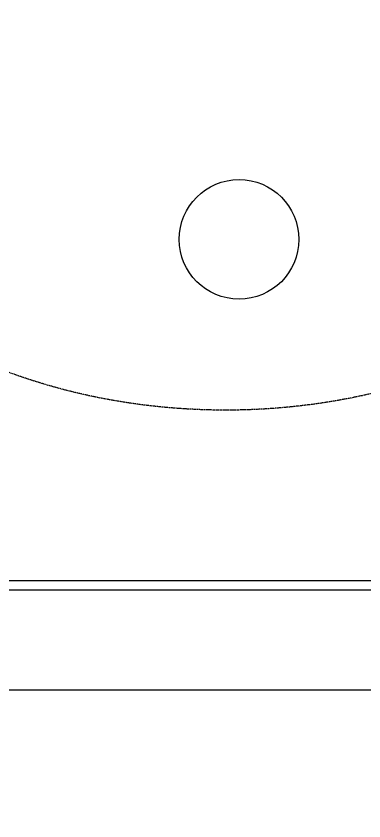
# Model space of a CAD drawing. Header units: inches. Extents: x 0 to 18221, y 0 to 6752.
# Drawn here: x 11380.3 to 11467.6, y 401.5 to 603.4 of the extents above; entities that cross this region are included whole.
import ezdxf

# ---------------------------------------------------------------- set-up
doc = ezdxf.new("R2010")
doc.units = ezdxf.units.IN
doc.header["$MEASUREMENT"] = 0
doc.linetypes.add('REMOTE_CONTROLBOX$0$DASHED', pattern=[0.2067, 0.1654, -0.0413])
for name, color, linetype, lineweight in [('REMOTE_CONTROLBOX$0$가시적인 것(ISO)', 3, 'Continuous', 5), ('REMOTE_CONTROLBOX$0$스케치 형상(ISO)', 3, 'Continuous', 5), ('REMOTE_CONTROLBOX$0$치수(ISO)', 2, 'Continuous', 5)]:
    doc.layers.add(name, color=color, linetype=linetype, lineweight=lineweight)
doc.styles.add('REMOTE_CONTROLBOX$0$치수 텍스트_PSTEK_POSCO', font='isocp.shx')
doc.dimstyles.new('REMOTE_CONTROLBOX$0$치수_PSTEK_POSCO', dxfattribs={"dimscale": 2, "dimtxt": 6, "dimasz": 2.5, "dimexe": 2, "dimexo": 2.5, "dimgap": 1, "dimtad": 1, "dimrnd": 1e-08, "dimdsep": 46, "dimtxsty": 'REMOTE_CONTROLBOX$0$치수 텍스트_PSTEK_POSCO', "dimcen": 0.09, "dimdle": 10, "dimclrd": 7, "dimclre": 7, "dimclrt": 2, "dimadec": 1, "dimazin": 2, "dimtfac": 1, "dimtmove": 0, "dimatfit": 3, "dimfxl": 1, "dimtolj": 1, "dimlwd": -1, "dimlwe": -1, "dimarcsym": 0})

# ---------------------------------------------------------------- blocks, each defined once
blk = doc.blocks.new('*D184')
at = {"layer": 'DEFPOINTS', "color": 0, "transparency": 16777216}
for p in [(10916.27, 434.36), (11616.27, 434.36), (11616.27, 364.39)]:
    blk.add_point(p, dxfattribs=at)
at = {"layer": 'REMOTE_CONTROLBOX$0$치수(ISO)', "color": 7, "transparency": 16777216}
for p, q in [((10916.27, 429.36), (10916.27, 360.39)), ((11616.27, 429.36), (11616.27, 360.39)), ((10921.27, 364.39), (11611.27, 364.39))]:
    blk.add_line(p, q, dxfattribs=at)
for points in [[(10921.27, 365.22), (10921.27, 363.55), (10916.27, 364.39)], [(11611.27, 365.22), (11611.27, 363.55), (11616.27, 364.39)]]:
    blk.add_solid(points, dxfattribs=at)
at = {"layer": 'REMOTE_CONTROLBOX$0$치수(ISO)', "color": 2, "transparency": 16777216, "insert": (11255.46, 372.39), "char_height": 12, "attachment_point": 4, "style": 'REMOTE_CONTROLBOX$0$치수 텍스트_PSTEK_POSCO'}
blk.add_mtext('\\A1;700', dxfattribs=at)

msp = doc.modelspace()

# ---------------------------------------------------------------- linework, layer by layer
at = {"layer": 'REMOTE_CONTROLBOX$0$가시적인 것(ISO)'}
for p, q in [((11586.6684, 461.6611), (10945.8684, 461.6611)), ((11591.2684, 459.3611), (10941.2684, 459.3611)), ((10916.2684, 434.3611), (11616.2684, 434.3611))]:
    msp.add_line(p, q, dxfattribs=at)
msp.add_circle((11436.2684, 547.3611), 15, dxfattribs=at)
at = {"layer": 'REMOTE_CONTROLBOX$0$스케치 형상(ISO)', "color": 6, "linetype": 'REMOTE_CONTROLBOX$0$DASHED', "ltscale": 0.725723}
msp.add_ellipse((11432.8771, 600.2841), major_axis=(125.1911, 0), ratio=0.7649419, dxfattribs=at)

# ---------------------------------------------------------------- dimensions: what is measured, and where the dimension line sits
at = {"layer": 'REMOTE_CONTROLBOX$0$치수(ISO)', "color": 7}
dim = msp.add_linear_dim(base=(11616.2684, 364.3877), p1=(10916.2684, 434.3611), p2=(11616.2684, 434.3611), angle=180, dimstyle='REMOTE_CONTROLBOX$0$치수_PSTEK_POSCO', override={"dimdec": 2, "dimtp": 0, "dimtm": 0, "dimtdec": 2, "dimtofl": 0, "dimatfit": 1}, dxfattribs=at)
dim.commit()
dim.dimension.update_dxf_attribs({"geometry": '*D184', "text_midpoint": (11266.2684, 364.3877), "dimtype": 160})

doc.saveas('drawing.dxf')
